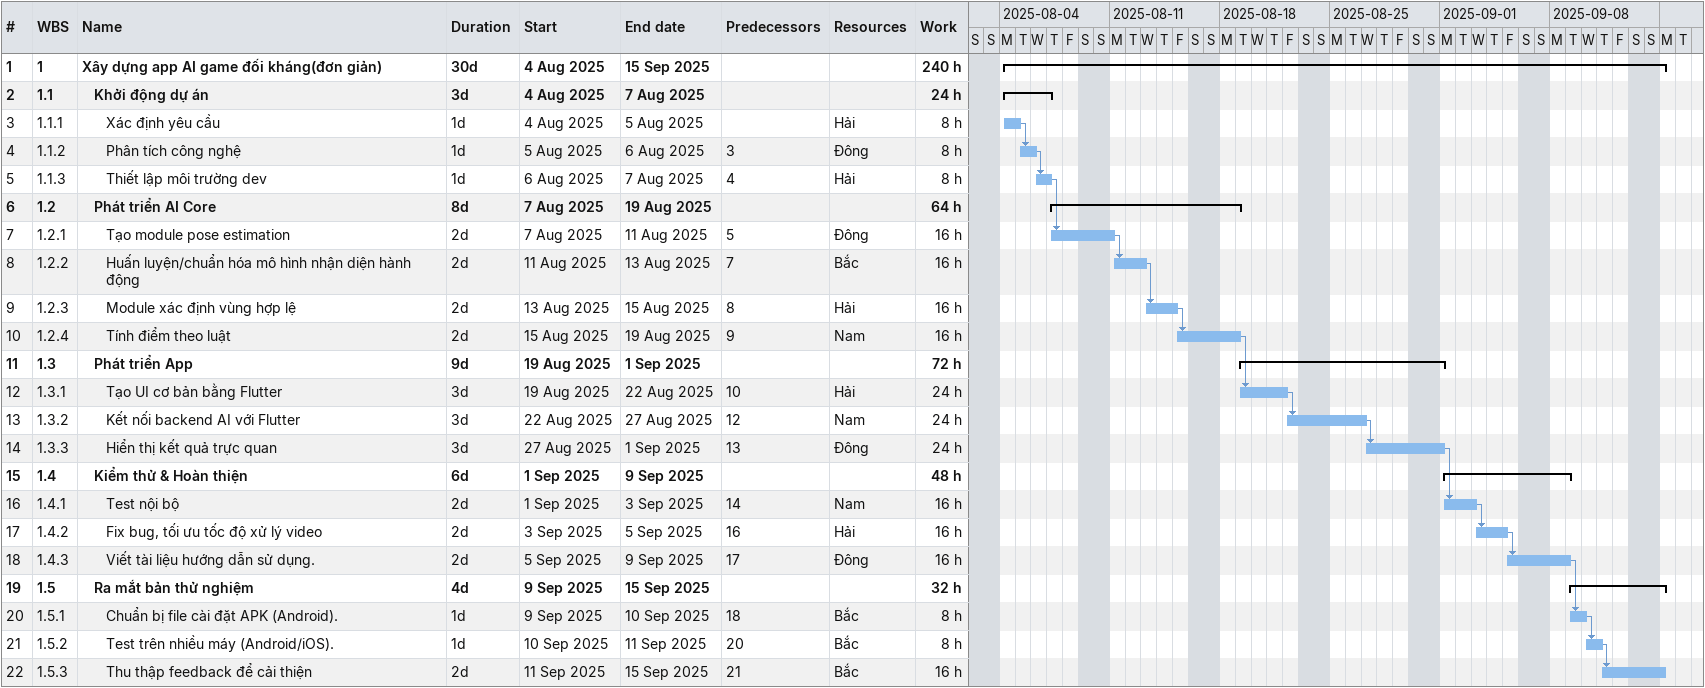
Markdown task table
| ID | WBS | Task | Duration | Start | Finish | Predecessors | Resources | Work (h) |
|---|---|---|---|---|---|---|---|---|
| 1 | 1 | **Xây dựng app AI game đối kháng(đơn giản)** | 30d | 2025-08-04 | 2025-09-15 |  |  | 240 |
| 2 | 1.1 | **Khởi động dự án** | 3d | 2025-08-04 | 2025-08-07 |  |  | 24 |
| 3 | 1.1.1 | Xác định yêu cầu | 1d | 2025-08-04 | 2025-08-05 |  | Hải | 8 |
| 4 | 1.1.2 | Phân tích công nghệ | 1d | 2025-08-05 | 2025-08-06 | 3 | Đông | 8 |
| 5 | 1.1.3 | Thiết lập môi trường dev | 1d | 2025-08-06 | 2025-08-07 | 4 | Hải | 8 |
| 6 | 1.2 | **Phát triển AI Core** | 8d | 2025-08-07 | 2025-08-19 |  |  | 64 |
| 7 | 1.2.1 | Tạo module pose estimation | 2d | 2025-08-07 | 2025-08-11 | 5 | Đông | 16 |
| 8 | 1.2.2 | Huấn luyện/chuẩn hóa mô hình nhận diện hành động | 2d | 2025-08-11 | 2025-08-13 | 7 | Bắc | 16 |
| 9 | 1.2.3 | Module xác định vùng hợp lệ | 2d | 2025-08-13 | 2025-08-15 | 8 | Hải | 16 |
| 10 | 1.2.4 | Tính điểm theo luật | 2d | 2025-08-15 | 2025-08-19 | 9 | Nam | 16 |
| 11 | 1.3 | **Phát triển App** | 9d | 2025-08-19 | 2025-09-01 |  |  | 72 |
| 12 | 1.3.1 | Tạo UI cơ bản bằng Flutter | 3d | 2025-08-19 | 2025-08-22 | 10 | Hải | 24 |
| 13 | 1.3.2 | Kết nối backend AI với Flutter | 3d | 2025-08-22 | 2025-08-27 | 12 | Nam | 24 |
| 14 | 1.3.3 | Hiển thị kết quả trực quan | 3d | 2025-08-27 | 2025-09-01 | 13 | Đông | 24 |
| 15 | 1.4 | **Kiểm thử & Hoàn thiện** | 6d | 2025-09-01 | 2025-09-09 |  |  | 48 |
| 16 | 1.4.1 | Test nội bộ | 2d | 2025-09-01 | 2025-09-03 | 14 | Nam | 16 |
| 17 | 1.4.2 | Fix bug, tối ưu tốc độ xử lý video | 2d | 2025-09-03 | 2025-09-05 | 16 | Hải | 16 |
| 18 | 1.4.3 | Viết tài liệu hướng dẫn sử dụng. | 2d | 2025-09-05 | 2025-09-09 | 17 | Đông | 16 |
| 19 | 1.5 | **Ra mắt bản thử nghiệm** | 4d | 2025-09-09 | 2025-09-15 |  |  | 32 |
| 20 | 1.5.1 | Chuẩn bị file cài đặt APK (Android). | 1d | 2025-09-09 | 2025-09-10 | 18 | Bắc | 8 |
| 21 | 1.5.2 | Test trên nhiều máy (Android/iOS). | 1d | 2025-09-10 | 2025-09-11 | 20 | Bắc | 8 |
| 22 | 1.5.3 | Thu thập feedback để cải thiện | 2d | 2025-09-11 | 2025-09-15 | 21 | Bắc | 16 |
